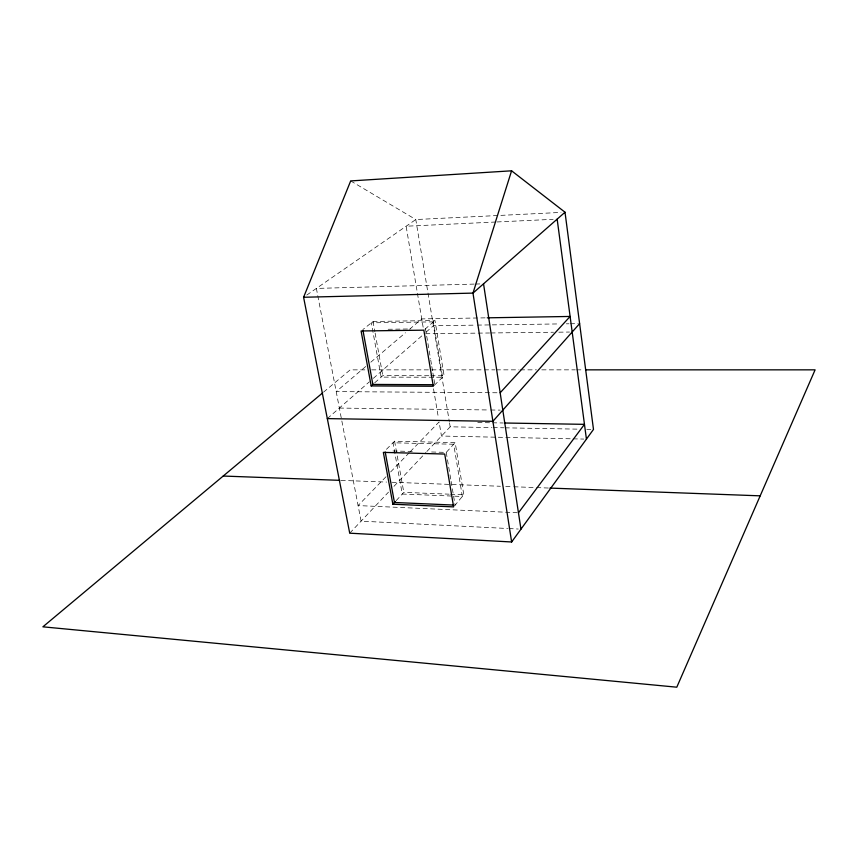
<?xml version="1.0" encoding="UTF-8"?>
<svg xmlns="http://www.w3.org/2000/svg" width="858" height="858" viewBox="0 0 858 858"><rect width="100%" height="100%" fill="white"/><g stroke="black" fill="none" stroke-linecap="round" stroke-linejoin="round"><path stroke-width="0.64" stroke-dasharray="4.29 3.22" d="M454.472 505.888L463.803 494.755L455.18 442.621L394.594 441.205L384.985 450.761M431.595 451.994L446.246 452.391L455.18 442.621M396.192 500.611L403.807 492.363L449.131 494.176M349.721 533.183L388.492 492.127M393.972 486.325L425.943 452.477M426.855 451.512L450.182 426.812L491.698 427.574M386.025 476.726L358.097 505.576L517.127 512.73M390.68 471.911L409.298 452.681M410.231 451.716L439.092 421.911L441.473 436.036L571.803 438.813M434.202 385.381L444.122 375.772L434.974 320.495L373.026 321.482L362.827 329.601M374.699 382.807L382.786 375.654L429.45 375.74M327.327 418.607L369.326 381.842M373.316 378.346L424.238 333.751M426.072 332.153L433.408 325.729L475.943 325.118M424.871 329.29L434.974 320.495M365.733 366.505L336.197 391.602L498.82 392.782M370.828 362.183L405.448 332.754M409.523 329.3L421.739 318.908L485.896 317.846M323.563 392.127L350.193 369.862L366.269 369.862M306.789 295.055L415.787 219.541L561.014 212.419M495.667 222.018L406.124 226.222L423.359 328.507M497.007 221.954L553.142 219.326M474.184 284.084L316.377 288.417L361.089 521.149L507.636 528.496M475.514 284.041L480.866 283.901M477.273 325.096L559.673 323.916M566.323 323.82L568.983 323.788M570.313 323.766L578.281 323.648M388.148 329.257L410.81 328.957M425.579 333.741L489.543 332.99M490.883 332.968L553.517 332.228M558.848 332.175L569.508 332.046M371.621 369.862L494.884 369.852M496.224 369.852L519.004 369.852M520.345 369.852L536.422 369.852M541.784 369.852L575.278 369.852M576.619 369.852L583.311 369.852M430.791 375.75L444.122 375.772M339.36 408.065L489.414 409.974M490.744 409.995L500.128 410.113M477.767 422.554L491.108 422.779M492.438 422.801L503.11 422.983M493.039 427.595L503.753 427.788M505.094 427.82L577.413 429.139M586.786 429.311L590.808 429.386M573.133 438.846L583.772 439.071M392.975 450.976L414.285 451.533M341.055 480.383L386.583 482.067M391.934 482.26L500.407 486.261M505.759 486.454L512.462 486.701M513.803 486.754L535.22 487.548M536.561 487.591L548.616 488.041M450.471 494.229L463.803 494.755M508.966 528.56L518.296 529.032M350.686 180.92L415.787 219.541L449.313 421.557M373.026 321.482L374.882 331.799M375.118 333.097L382.786 375.654M394.594 441.205L403.807 492.363M433.515 388.824L438.384 417.674M425.471 328.753L430.501 358.698M430.727 359.995L431.595 365.208M431.821 366.505L432.689 371.707M432.904 373.016L433.783 378.217M433.998 379.526L434.877 384.727M446.246 452.391L449.785 473.487M450.01 474.806L450.89 480.072M451.115 481.392L455.105 505.126M449.528 422.876L450.182 426.812M433.408 321.857L371.332 322.833L381.145 377.112L442.589 377.252L433.408 321.857M453.7 444.24L393.007 442.792L402.263 494.036L462.355 496.482L453.7 444.24"/><path stroke-width="1.29" d="M511.593 170.806L472.983 293.104L511.636 541.977L349.721 533.183L303.593 297.265L350.686 180.92L511.593 170.806L565.014 212.226L593.489 429.429L511.636 541.977M518.457 512.794L584.47 424.345L504.45 423.005M579.611 323.638L492.889 421.31L327.327 418.607M500.16 392.782L570.109 316.452L487.237 317.825M392.857 504.214L453.625 506.896L444.723 454.054L383.354 452.381L392.857 504.214L395.388 501.48M371.16 385.928L433.301 386.25L423.852 330.169L361.089 330.974L371.16 385.928L373.101 384.212M565.014 212.226L472.983 293.104L303.593 297.265M322.544 392.975L42.9 626.823L676.79 687.194L815.1 369.841L585.993 369.852M433.558 384.716L372.855 384.427L363.063 330.898M223.209 476.04L339.714 480.341M549.957 488.084L760.188 495.838M453.785 505.072L394.455 502.488L385.221 452.048M483.537 283.826L520.956 529.161M557.153 219.133L586.432 439.124"/></g></svg>
